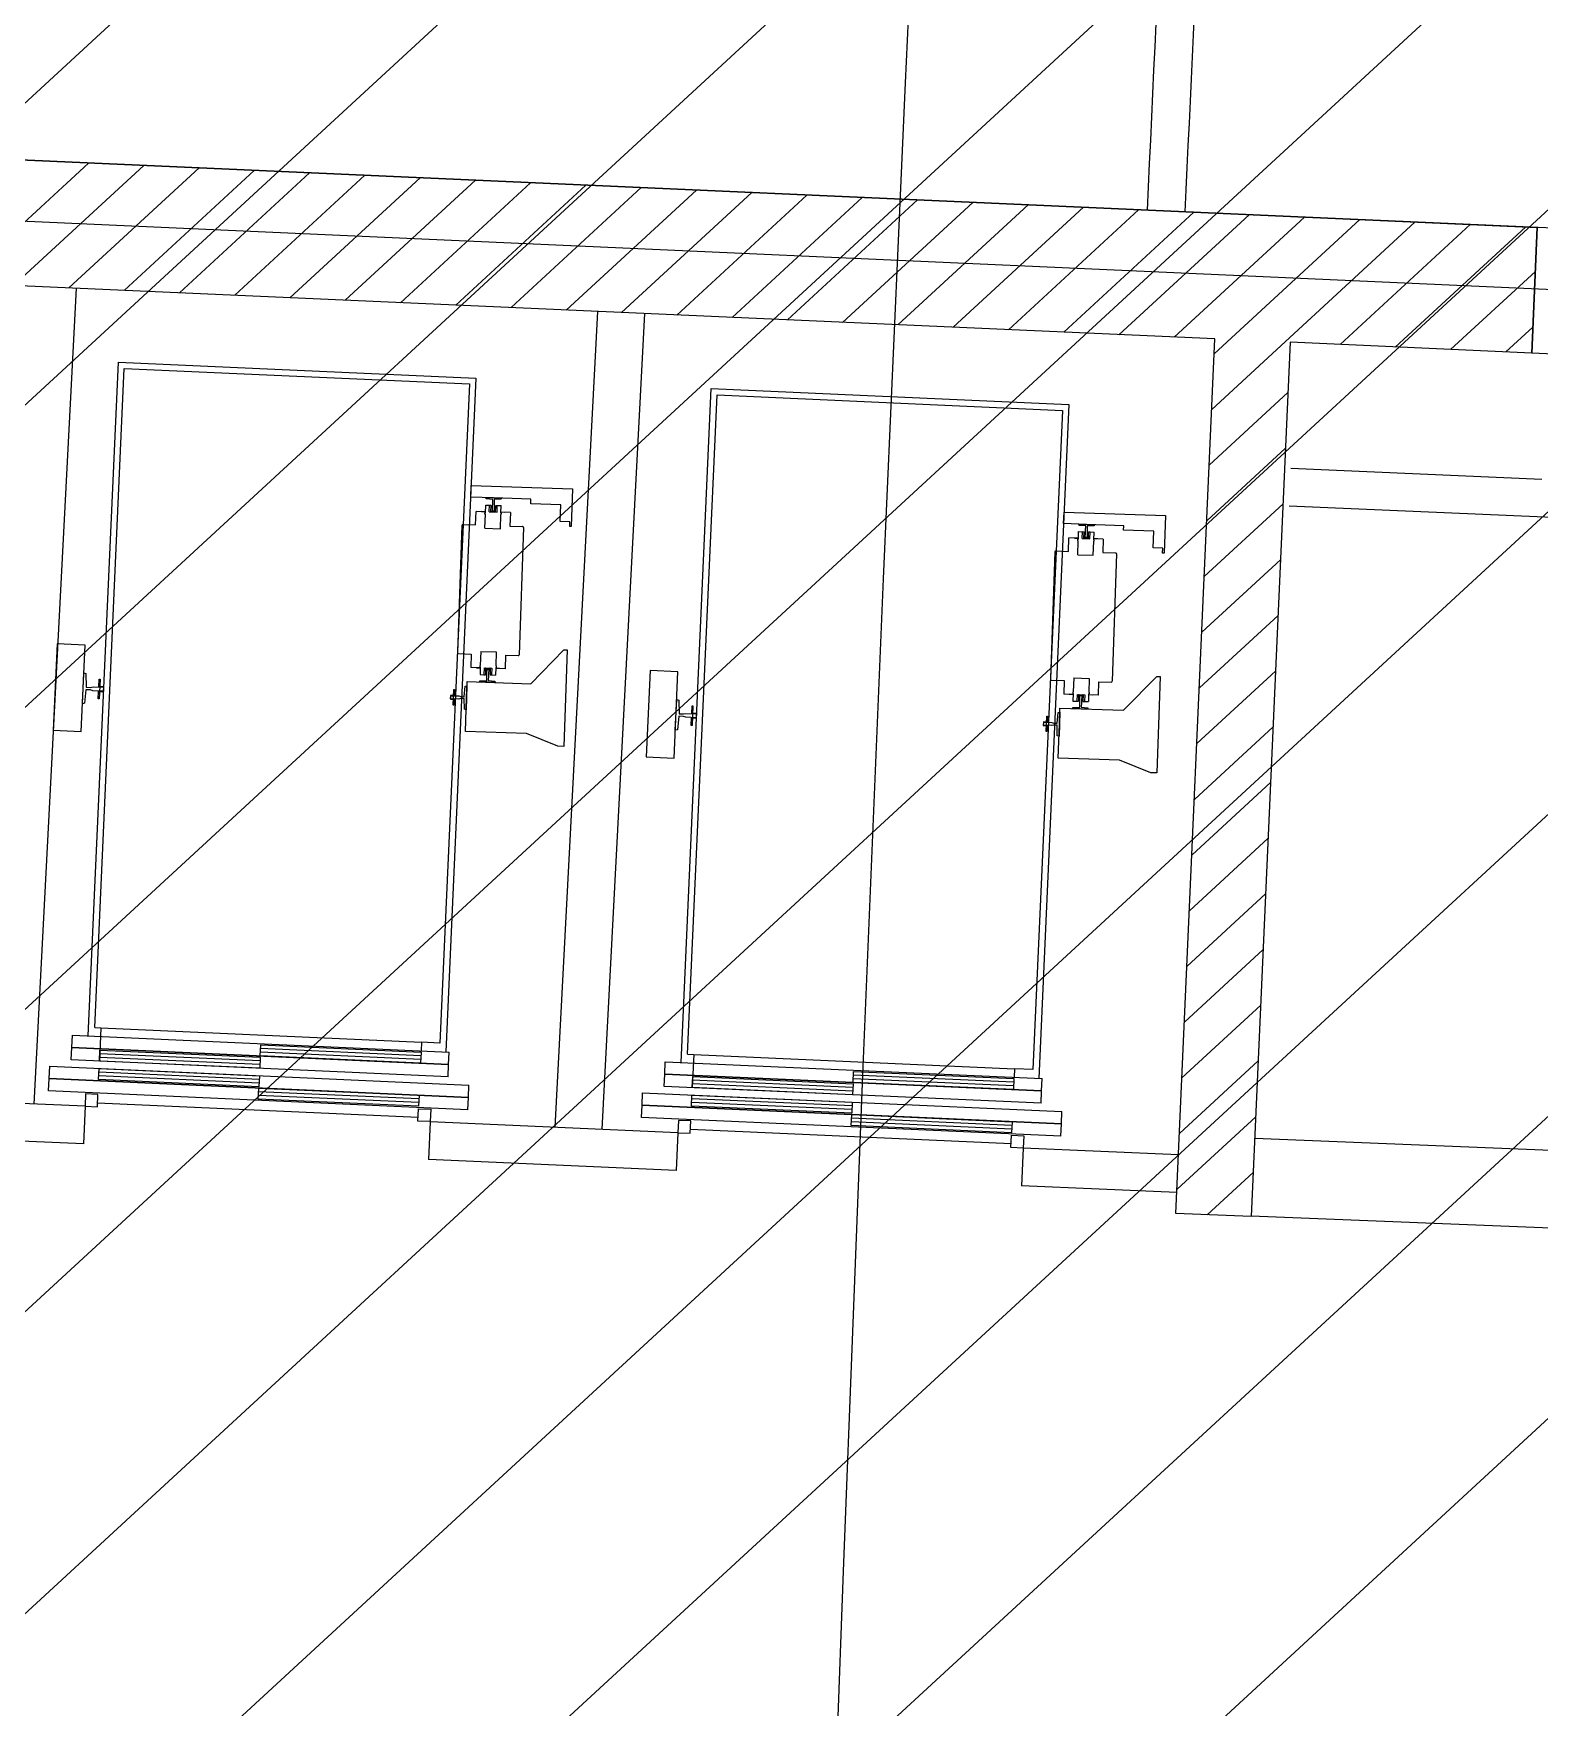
# Model space of a CAD drawing. Extents: x -678889171 to 586587, y -792238163 to 335485.
# Drawn here: x -678781482 to -678776689, y -792023658 to -792018330 of the extents above; entities that cross this region are included whole.
import ezdxf
from ezdxf.enums import TextEntityAlignment as Align

# ---------------------------------------------------------------- set-up
doc = ezdxf.new("R2010")
doc.units = 0
doc.header["$MEASUREMENT"] = 0
for name, color, linetype in [('A-FLOR-PATT', 252, 'Continuous'), ('A-SITE-PATT', 252, 'Continuous'), ('A-WALL', 252, 'Continuous')]:
    doc.layers.add(name, color=color, linetype=linetype)
doc.layers.add('BASEMENT3 LAYOUT$0$HATCH7', color=252, linetype='Continuous', lineweight=15)
doc.styles.add('Ground floor Towers$0$$Bas01-Rname$0$EN-SC', font='swissc.ttf')
doc.styles.add('Ground floor Towers$0$$Bas01-Rname$0$EN-SCL', font='swisscl.ttf')
doc.styles.add('Ground floor Towers$0$04-Ground Floor$0$V2-lower ground$0$LEVEL  FOR LICENSE LOWER GR$0$$LG- LEVEL$0$AR-SR', font='sarb.shx')

# ---------------------------------------------------------------- blocks, each defined once
blk = doc.blocks.new('A$C61C61320')
at = {"layer": 'BASEMENT3 LAYOUT$0$HATCH7'}
h = blk.add_hatch(dxfattribs=at)
h.set_pattern_fill('JIS_WOOD', color=256, scale=1000, style=0)
h.set_pattern_definition([(45, (-95575.72641586163, -175160.5677797335), (-499.9999991609842, 499.9999991609843), [])])
edge = h.paths.add_edge_path()
edge.add_line((-93671.42387769371, -154054.9431899884), (-93352.28011348587, -174711.9075518902))
edge.add_line((-93352.28011348587, -174711.9075518902), (-49398.28305342048, -174321.9428492732))
edge.add_arc((-49194.7644366367, -173977.2776182104), 400.2673467584944, 239.4389137010584, 436.7722825904112)
edge.add_line((-49103.17453308101, -173587.6300358392), (-49353.17453308101, -169321.0603725039))
edge.add_arc((765187.6152318742, -69570.4512780355), 820625.9088071947, 178.5717505264322, 186.9818142228341, ccw=False)
edge.add_line((-55183.34322072996, -49116.28952082794), (-86992.42594180122, -47875.38068783496))
edge.add_line((-86992.42594180116, -47875.38068783496), (-86999.8191618316, -136404.81269691))
edge.add_line((-86999.81916183163, -136404.81269691), (-87007.19406194473, -152784.6622732603))
edge.add_line((-87007.19406194473, -152784.6622732603), (-93671.42387769371, -154054.9431899884))
blk = doc.blocks.new('GR')
at = {"layer": 'A-FLOR-PATT'}
for p, q in [((20600.87945057292, 166144.3437032595), (10779.47042235234, 166182.5791171624)), ((10779.47042235258, 166182.5791171624), (20600.87945057292, 166144.3437032595)), ((19358.46747466386, 166149.1804976543), (13920.57222873695, 166170.3505940113)), ((15586.55313490707, 165763.8616045391), (15984.9920599405, 166162.3136670806)), ((15762.64141488541, 165763.1760808786), (16161.08033991887, 166161.6281434201)), ((15938.72969486375, 165762.490557218), (16337.1686198973, 166160.9426197596)), ((16114.8179748421, 165761.8050335574), (16513.25689987568, 166160.2570960991)), ((16290.90625482044, 165761.1195098968), (16689.34517985408, 166159.5715724386)), ((16466.99453479878, 165760.4339862363), (16865.43345983248, 166158.886048778)), ((16643.08281477712, 165759.7484625757), (17041.52173981085, 166158.2005251175)), ((16819.17109475553, 165759.0629389152), (17217.61001978928, 166157.515001457)), ((16995.25937473387, 165758.3774152547), (17393.69829976768, 166156.8294777965)), ((17171.34765471218, 165757.691891594), (17569.78657974603, 166156.143954136)), ((17347.43593469058, 165757.0063679336), (17745.87485972443, 166155.4584304755)), ((17523.52421466887, 165756.3208442729), (17921.96313970283, 166154.772906815)), ((17699.61249464727, 165755.6353206124), (18098.0514196812, 166154.0873831544)), ((17875.70077462558, 165754.9497969518), (18274.1396996596, 166153.401859494)), ((18051.78905460396, 165754.2642732913), (18450.227979638, 166152.7163358335)), ((18227.87733458227, 165753.5787496307), (18626.31625961635, 166152.0308121729)), ((18403.96561456067, 165752.8932259702), (18802.40453959478, 166151.3452885124)), ((18580.05389453901, 165752.2077023096), (18978.49281957321, 166150.6597648519)), ((18756.14217451733, 165751.5221786491), (19154.58109955155, 166149.9742411914)), ((18932.2304544957, 165750.8366549886), (19330.66937952995, 166149.2887175309)), ((19108.31873447404, 165750.151131328), (19506.75765950835, 166148.6031938703)), ((19284.40701445242, 165749.4656076675), (19682.84593948678, 166147.9176702099)), ((19460.49529443073, 165748.7800840068), (19858.93421946515, 166147.2321465493)), ((21170.51792043413, 166142.1260619203), (19479.06965758651, 166148.7109851466)), ((19589.05329880863, 165523.783107855), (20211.11077942193, 166145.8610992283)), ((19589.74420369128, 165701.2536452196), (20035.02249944356, 166146.5466228888)), ((19988.76031485668, 165746.723693522), (20387.1990594003, 166145.1755755678)), ((20164.84859483509, 165746.0381698615), (20563.28733937873, 166144.4900519073)), ((20599.3118112896, 165744.3467749853), (20600.87945057292, 166144.3437032595)), ((20600.87945057292, 166144.3437032595), (20599.32232854419, 165744.3467340434)), ((-9155, 166070), (35425, 165890)), ((20340.9368748134, 165745.3526462009), (20600.33239125845, 166004.756715552)), ((20517.02515479174, 165744.6671225404), (20599.63684325464, 165827.2815349132)), ((19589.92726568444, 165748.2761965322), (13989.96970194331, 165770.0772125255)), ((19589.92726568444, 165748.2761965322), (13989.96970194329, 165770.0772125255)), ((15962.46424708388, 165762.3981569906), (15932.45928938115, 163162.4952656353)), ((17622.50020719425, 165755.9355239967), (17592.49524949156, 163156.0326326414)), ((17772.50345660176, 165755.3515511357), (17742.49849889911, 163155.4486597805)), ((19579.08007837081, 162961.993728749), (19589.92726568444, 165748.2761965322)), ((19579.08007837081, 162961.993728749), (19589.92726568444, 165748.2761965322)), ((19829.92544698762, 165747.3418672753), (19819.0817571581, 162961.9577870949)), ((19829.92544698762, 165747.3418672753), (19819.0817571581, 162961.9577870949)), ((20599.3118112896, 165744.3467749853), (19829.92544698762, 165747.3418672753)), ((20599.32232854419, 165744.3467340434), (19829.92544698762, 165747.3418672753)), ((22169.34583961654, 165737.573240656), (20599.32232910708, 165744.3467340412)), ((19588.36239392601, 165346.3125704904), (19829.30223878173, 165587.2603597234)), ((16096.74690047685, 163386.1518922534), (16105.61456683738, 165533.276437657)), ((16105.61456683738, 165533.276437657), (17244.89056481417, 165528.5712055063)), ((16116.50316466629, 163413.5705330296), (16125.17613176543, 165513.5526233444)), ((16125.17613176543, 165513.5526233444), (17225.16675050162, 165509.0096405782)), ((17225.16675050162, 165509.0096405782), (17216.49378340245, 163409.0275502634)), ((17244.89056481417, 165528.5712055063), (17236.02289845361, 163381.4466601027)), ((17985.84294823007, 163378.4315653388), (17994.7106145906, 165525.5561107423)), ((17994.7106145906, 165525.5561107423), (19133.98661256739, 165520.8508785916)), ((18005.59921241951, 163405.850206115), (18014.27217951865, 165505.8322964298)), ((18014.27217951865, 165505.8322964298), (19114.26279825484, 165501.2893136636)), ((19133.98661256739, 165520.8508785916), (19125.11894620683, 163373.726333188)), ((19114.26279825484, 165501.2893136636), (19105.58983115567, 163401.3072233487)), ((19587.67148904334, 165168.8420331257), (19828.61133389911, 165409.7898223588)), ((19847.94352446327, 165347.2690650444), (20647.57528470832, 165344.9422882498)), ((17243.47533286379, 165185.9016536143), (17566.45054106087, 165188.2082200391)), ((17243.73843930008, 165149.0603751127), (17243.47533286379, 165185.9016536143)), ((17566.45054106087, 165188.2082200391), (17567.30563697881, 165068.4740649091)), ((19586.98058416069, 164991.3714957611), (19827.92042901641, 165232.3192849941)), ((19847.59434869613, 165227.269573061), (21287.11411032821, 165223.0808435192)), ((17316.80697499485, 165149.5822028781), (17243.73843930008, 165149.0603751127)), ((17291.63210135214, 165149.4024134799), (17341.98184863759, 165149.7619922762)), ((17293.19346526665, 165145.729248398), (17291.63210135214, 165149.4024134799)), ((17314.54057222352, 165144.5000829318), (17293.19346526665, 165145.729248398)), ((17314.23068467704, 165123.4051621592), (17314.64734958555, 165129.5486640733)), ((17314.64734958555, 165129.5486640733), (17314.54057222352, 165144.5000829318)), ((17435.31308750821, 165150.4285285815), (17316.80697499485, 165149.5822028781)), ((17340.47310601034, 165146.0669016578), (17319.14573203621, 165144.5329712364)), ((17319.14573203621, 165144.5329712364), (17319.25250939825, 165129.5815523778)), ((17319.25250939825, 165129.5815523778), (17319.75687645225, 165123.4446281246)), ((17341.98184863759, 165149.7619922762), (17340.47310601034, 165146.0669016578)), ((17435.41833008274, 165135.6920171809), (17435.31308750821, 165150.4285285815)), ((17531.20565418683, 165136.3760939152), (17435.41833008274, 165135.6920171809)), ((17531.58277341217, 165083.5702613963), (17531.20565418683, 165136.3760939152)), ((19132.57138061701, 165178.1813266996), (19455.54658881409, 165180.4878931245)), ((19132.8344870533, 165141.3400481981), (19132.57138061701, 165178.1813266996)), ((19205.90302274807, 165141.8618759634), (19132.8344870533, 165141.3400481981)), ((19180.72814910536, 165141.6820865652), (19231.07789639081, 165142.0416653615)), ((19182.28951301987, 165138.0089214833), (19180.72814910536, 165141.6820865652)), ((19203.63661997674, 165136.7797560172), (19182.28951301987, 165138.0089214833)), ((19203.74339733877, 165121.8283371586), (19203.63661997674, 165136.7797560172)), ((19324.40913526143, 165142.7082016668), (19205.90302274807, 165141.8618759634)), ((19229.56915376356, 165138.3465747432), (19208.24177978943, 165136.8126443217)), ((19208.24177978943, 165136.8126443217), (19208.34855715147, 165121.8612254631)), ((19231.07789639081, 165142.0416653615), (19229.56915376356, 165138.3465747432)), ((19324.51437783596, 165127.9716902662), (19324.40913526143, 165142.7082016668)), ((19420.30170194005, 165128.6557670006), (19324.51437783596, 165127.9716902662)), ((19420.67882116539, 165075.8499344816), (19420.30170194005, 165128.6557670006)), ((19455.54658881409, 165180.4878931245), (19456.40168473203, 165060.7537379944)), ((17292.56623549133, 165104.583243077), (17262.47919138167, 165104.3683728207)), ((17262.78614889069, 165061.3868812355), (17262.47919138167, 165104.3683728207)), ((17280.2858093241, 165104.4955409316), (17292.56623549133, 165104.583243077)), ((17292.56623549133, 165104.583243077), (17280.2858093241, 165104.4955409316)), ((17292.58903804914, 165101.3903322734), (17291.05398477821, 165101.3793695053)), ((17291.08906563637, 165096.4671990385), (17291.05398477821, 165101.3793695053)), ((17292.62411890728, 165096.4781618066), (17291.08906563637, 165096.4671990385)), ((17292.41363375828, 165125.9511846079), (17309.60623039229, 165126.0739676114)), ((17292.58903804914, 165101.3903322734), (17292.41363375828, 165125.9511846079)), ((17292.93984663085, 165052.2686276047), (17292.62411890728, 165096.4781618066)), ((17304.69405992545, 165126.0388867533), (17309.60623039229, 165126.0739676114)), ((17304.84753867993, 165104.5481409607), (17304.69405992545, 165126.0388867533)), ((17304.84753867993, 165104.5481409607), (17329.4083910143, 165104.7235452516)), ((17309.75970914685, 165104.5832218189), (17309.60623039229, 165126.0739676114)), ((17309.75970914685, 165104.5832218189), (17309.60623039229, 165126.0739676114)), ((17310.67955300141, 165104.7561633886), (17312.777149502, 165107.797844884)), ((17321.43317507666, 165107.8596629353), (17312.777149502, 165107.797844884)), ((17312.80701313082, 165107.7980581587), (17321.40331144786, 165107.8594496605)), ((17314.34206640167, 165107.8090209269), (17314.23068467704, 165123.4051621592)), ((17319.86825817694, 165107.8484868924), (17314.34206640167, 165107.8090209269)), ((17319.75687645225, 165123.4446281246), (17319.86825817694, 165107.8484868924)), ((17323.57400047696, 165104.8482506413), (17321.43317507666, 165107.8596629353)), ((17324.34274179294, 165126.179210186), (17341.53533842702, 165126.3019931896)), ((17324.34274179294, 165126.179210186), (17329.25491225984, 165126.2142910442)), ((17324.49622054748, 165104.6884643934), (17324.34274179294, 165126.179210186)), ((17324.49622054748, 165104.6884643934), (17324.34274179294, 165126.179210186)), ((17329.4083910143, 165104.7235452516), (17329.25491225984, 165126.2142910442)), ((17341.71074271786, 165101.7411408552), (17341.53533842702, 165126.3019931896)), ((17371.77498426967, 165105.148921915), (17341.68794016006, 165104.9340516587)), ((17353.96836632722, 165105.0217538042), (17341.68794016006, 165104.9340516587)), ((17341.71074271786, 165101.7411408552), (17343.2457959888, 165101.7521036234)), ((17341.74582357605, 165096.8289703883), (17343.28087684693, 165096.8399331566)), ((17342.06155129962, 165052.6194361865), (17341.74582357605, 165096.8289703883)), ((17343.28087684693, 165096.8399331566), (17343.2457959888, 165101.7521036234)), ((17371.77498426967, 165105.148921915), (17372.08194177871, 165062.1674303298)), ((17562.28383883012, 165083.7895167599), (17531.58277341217, 165083.5702613963)), ((17562.39346651193, 165068.4389840509), (17562.28383883012, 165083.7895167599)), ((19181.66228324455, 165096.8629161624), (19151.57523913489, 165096.648045906)), ((19151.88219664391, 165053.6665543208), (19151.57523913489, 165096.648045906)), ((19169.38185707732, 165096.7752140169), (19181.66228324455, 165096.8629161624)), ((19181.66228324455, 165096.8629161624), (19169.38185707732, 165096.7752140169)), ((19181.68508580236, 165093.6700053588), (19180.15003253143, 165093.6590425907)), ((19180.18511338959, 165088.7468721238), (19180.15003253143, 165093.6590425907)), ((19181.7201666605, 165088.757834892), (19180.18511338959, 165088.7468721238)), ((19181.5096815115, 165118.2308576933), (19198.70227814551, 165118.3536406968)), ((19181.68508580236, 165093.6700053588), (19181.5096815115, 165118.2308576933)), ((19182.03589438407, 165044.5483006901), (19181.7201666605, 165088.757834892)), ((19193.79010767867, 165118.3185598386), (19198.70227814551, 165118.3536406968)), ((19193.94358643315, 165096.8278140461), (19193.79010767867, 165118.3185598386)), ((19193.94358643315, 165096.8278140461), (19218.50443876752, 165097.003218337)), ((19198.85575690007, 165096.8628949042), (19198.70227814551, 165118.3536406968)), ((19198.85575690007, 165096.8628949042), (19198.70227814551, 165118.3536406968)), ((19199.77560075463, 165097.035836474), (19201.87319725522, 165100.0775179694)), ((19210.52922282988, 165100.1393360206), (19201.87319725522, 165100.0775179694)), ((19201.90306088404, 165100.0777312441), (19210.49935920108, 165100.1391227458)), ((19203.32673243026, 165115.6848352446), (19203.74339733877, 165121.8283371586)), ((19203.43811415489, 165100.0886940122), (19203.32673243026, 165115.6848352446)), ((19208.96430593016, 165100.1281599777), (19203.43811415489, 165100.0886940122)), ((19208.34855715147, 165121.8612254631), (19208.85292420548, 165115.72430121)), ((19208.85292420548, 165115.72430121), (19208.96430593016, 165100.1281599777)), ((19212.67004823018, 165097.1279237266), (19210.52922282988, 165100.1393360206)), ((19213.43878954616, 165118.4588832714), (19230.63138618024, 165118.581666275)), ((19213.43878954616, 165118.4588832714), (19218.35096001306, 165118.4939641296)), ((19213.5922683007, 165096.9681374787), (19213.43878954616, 165118.4588832714)), ((19213.5922683007, 165096.9681374787), (19213.43878954616, 165118.4588832714)), ((19218.50443876752, 165097.003218337), (19218.35096001306, 165118.4939641296)), ((19230.80679047108, 165094.0208139406), (19230.63138618024, 165118.581666275)), ((19260.87103202289, 165097.4285950004), (19230.78398791328, 165097.2137247441)), ((19243.06441408044, 165097.3014268895), (19230.78398791328, 165097.2137247441)), ((19230.80679047108, 165094.0208139406), (19232.34184374202, 165094.0317767088)), ((19230.84187132927, 165089.1086434737), (19232.37692460015, 165089.1196062419)), ((19231.15759905284, 165044.8991092718), (19230.84187132927, 165089.1086434737)), ((19232.37692460015, 165089.1196062419), (19232.34184374202, 165094.0317767088)), ((19260.87103202289, 165097.4285950004), (19261.17798953193, 165054.4471034152)), ((19451.37988658334, 165076.0691898453), (19420.67882116539, 165075.8499344816)), ((19451.48951426515, 165060.7186571363), (19451.37988658334, 165076.0691898453)), ((17219.21256153355, 165058.0054320774), (17222.10673233278, 164652.7513685602)), ((17222.26074253901, 165061.0974641556), (17262.78614889069, 165061.3868812355)), ((17292.93984663085, 165052.2686276047), (17342.06155129962, 165052.6194361865)), ((17372.08194177871, 165062.1674303298), (17412.6073481304, 165062.4568474098)), ((17415.69938020853, 165059.4086664043), (17418.59355100782, 164654.1546028871)), ((17567.30563697881, 165068.4740649091), (17562.39346651193, 165068.4389840509)), ((19108.30860928677, 165050.2851051628), (19111.202780086, 164645.0310416455)), ((19111.35679029223, 165053.377137241), (19151.88219664391, 165053.6665543208)), ((19182.03589438407, 165044.5483006901), (19231.15759905284, 165044.8991092718)), ((19261.17798953193, 165054.4471034152), (19301.70339588363, 165054.7365204951)), ((19304.79542796175, 165051.6883394896), (19307.68959876104, 164646.4342759724)), ((19456.40168473203, 165060.7537379944), (19451.48951426515, 165060.7186571363)), ((19586.28967927804, 164813.9009583965), (19827.22952413376, 165054.8487476295)), ((19585.59877439536, 164636.4304210318), (19826.53861925114, 164877.3782102649)), ((17225.19876441095, 164649.7031875548), (17265.72417076266, 164649.9926046347)), ((17265.72417076266, 164649.9926046347), (17266.03112827166, 164607.0111130495)), ((17295.74456124177, 164659.5405987781), (17344.86626591051, 164659.8914073598)), ((17295.74456124177, 164659.5405987781), (17296.06028896532, 164615.3310645762)), ((17344.86626591051, 164659.8914073598), (17345.18199363406, 164615.6818731579)), ((17375.01996365064, 164650.773153729), (17415.54537000239, 164651.062570809)), ((17375.01996365064, 164650.773153729), (17375.32692115968, 164607.7916621439)), ((17458.53991061904, 164563.5600961153), (17559.67374339051, 164675.4258807354)), ((17559.67374339051, 164675.4258807354), (17570.11210563262, 164675.500427559)), ((17570.11210563262, 164675.500427559), (17572.30465926843, 164368.4897733793)), ((19184.84060899499, 164651.8202718634), (19233.96231366373, 164652.1710804451)), ((19184.84060899499, 164651.8202718634), (19185.15633671854, 164607.6107376615)), ((19233.96231366373, 164652.1710804451), (19234.27804138728, 164607.9615462433)), ((19347.63595837226, 164555.8397692006), (19448.76979114373, 164667.7055538208)), ((19448.76979114373, 164667.7055538208), (19459.20815338584, 164667.7801006443)), ((19459.20815338584, 164667.7801006443), (19461.40070702165, 164360.7694464647)), ((19584.90786951271, 164458.9598836671), (19825.84771436846, 164699.9076729002)), ((15947.48449758194, 164628.7055696924), (15946.34875189035, 164353.7079150084)), ((16036.26945466561, 164628.3388860835), (15947.48449758194, 164628.7055696924)), ((16035.13370897406, 164353.3412313994), (16036.26945466561, 164628.3388860835)), ((17296.11817238129, 164607.2259833058), (17266.03112827166, 164607.0111130495)), ((17283.83774621409, 164607.1382811604), (17296.11817238129, 164607.2259833058)), ((17296.11817238129, 164607.2259833058), (17283.83774621409, 164607.1382811604)), ((17296.06028896532, 164615.3310645762), (17294.52523569441, 164615.320101808)), ((17294.52523569441, 164615.320101808), (17294.5603165526, 164610.4079313411)), ((17296.0953698235, 164610.4188941093), (17294.5603165526, 164610.4079313411)), ((17296.0953698235, 164610.4188941093), (17296.27077411435, 164585.8580417749)), ((17308.39772152705, 164607.4364897129), (17332.95857386139, 164607.6118940038)), ((17308.39772152705, 164607.4364897129), (17308.55120028156, 164585.9457439204)), ((17313.30989199389, 164607.4715705712), (17313.46337074841, 164585.9808247786)), ((17313.30989199389, 164607.4715705712), (17313.46337074841, 164585.9808247786)), ((17314.23211206438, 164607.3117843233), (17316.37293746468, 164604.3003720292)), ((17325.02896303939, 164604.3621900805), (17316.37293746468, 164604.3003720292)), ((17316.40280109352, 164604.300585304), (17324.99909941056, 164604.3619768058)), ((17317.93785436443, 164604.3115480722), (17323.46404613962, 164604.3510140376)), ((17318.04923608911, 164588.7154068399), (17317.93785436443, 164604.3115480722)), ((17323.46404613962, 164604.3510140376), (17323.57542786436, 164588.7548728053)), ((17327.12655953992, 164607.403871576), (17325.02896303939, 164604.3621900805)), ((17328.04640339451, 164607.5768131457), (17328.19988214905, 164586.0860673531)), ((17328.04640339451, 164607.5768131457), (17328.19988214905, 164586.0860673531)), ((17332.95857386139, 164607.6118940038), (17333.11205261589, 164586.1211482112)), ((17345.18199363406, 164615.6818731579), (17346.71704690499, 164615.692835926)), ((17345.21707449225, 164610.769702691), (17346.75212776316, 164610.7806654592)), ((17345.21707449225, 164610.769702691), (17345.3924787831, 164586.2088503566)), ((17375.32692115968, 164607.7916621439), (17345.23987705004, 164607.5767918876)), ((17357.52030321722, 164607.664494033), (17345.23987705004, 164607.5767918876)), ((17346.71704690499, 164615.692835926), (17346.75212776316, 164610.7806654592)), ((17836.58054533516, 164620.9852427778), (17835.44479964357, 164345.9875880937)), ((17925.36550241883, 164620.6185591688), (17836.58054533516, 164620.9852427778)), ((17924.22975672728, 164345.6209044847), (17925.36550241883, 164620.6185591688)), ((19114.29481216417, 164641.9828606401), (19154.82021851588, 164642.27227772)), ((19154.82021851588, 164642.27227772), (19155.12717602489, 164599.2907861349)), ((19185.21422013451, 164599.5056563911), (19155.12717602489, 164599.2907861349)), ((19172.93379396731, 164599.4179542457), (19185.21422013451, 164599.5056563911)), ((19185.21422013451, 164599.5056563911), (19172.93379396731, 164599.4179542457)), ((19185.15633671854, 164607.6107376615), (19183.62128344763, 164607.5997748933)), ((19183.62128344763, 164607.5997748933), (19183.65636430582, 164602.6876044265)), ((19185.19141757672, 164602.6985671947), (19183.65636430582, 164602.6876044265)), ((19185.19141757672, 164602.6985671947), (19185.36682186757, 164578.1377148602)), ((19197.49376928027, 164599.7161627983), (19222.05462161461, 164599.8915670892)), ((19197.49376928027, 164599.7161627983), (19197.64724803478, 164578.2254170057)), ((19202.40593974711, 164599.7512436565), (19202.55941850163, 164578.2604978639)), ((19202.40593974711, 164599.7512436565), (19202.55941850163, 164578.2604978639)), ((19203.3281598176, 164599.5914574086), (19205.4689852179, 164596.5800451146)), ((19214.12501079261, 164596.6418631658), (19205.4689852179, 164596.5800451146)), ((19205.49884884674, 164596.5802583893), (19214.09514716379, 164596.6416498912)), ((19207.03390211766, 164596.5912211575), (19212.56009389284, 164596.630687123)), ((19207.14528384234, 164580.9950799252), (19207.03390211766, 164596.5912211575)), ((19212.56009389284, 164596.630687123), (19212.67147561758, 164581.0345458906)), ((19216.22260729314, 164599.6835446614), (19214.12501079261, 164596.6418631658)), ((19217.14245114773, 164599.856486231), (19217.29592990227, 164578.3657404384)), ((19217.14245114773, 164599.856486231), (19217.29592990227, 164578.3657404384)), ((19222.05462161461, 164599.8915670892), (19222.20810036911, 164578.4008212966)), ((19234.27804138728, 164607.9615462433), (19235.81309465821, 164607.9725090114)), ((19234.31312224547, 164603.0493757763), (19235.84817551638, 164603.0603385446)), ((19234.31312224547, 164603.0493757763), (19234.48852653632, 164578.4885234419)), ((19264.4229689129, 164600.0713352292), (19234.33592480326, 164599.8564649729)), ((19246.61635097044, 164599.9441671183), (19234.33592480326, 164599.8564649729)), ((19235.81309465821, 164607.9725090114), (19235.84817551638, 164603.0603385446)), ((19264.11601140386, 164643.0528268144), (19304.64141775561, 164643.3422438943)), ((19264.11601140386, 164643.0528268144), (19264.4229689129, 164600.0713352292)), ((17248.89104663453, 164513.552706068), (17250.49192965968, 164547.3370333496)), ((17250.49192965968, 164547.3370333496), (17256.00715866675, 164548.9115525859)), ((17255.91287886039, 164562.1130107157), (17458.53991061904, 164563.5600961153)), ((17256.28122787121, 164510.5352208135), (17255.91287886039, 164562.1130107157)), ((17256.00715866675, 164548.9115525859), (17256.55529707568, 164472.158889041)), ((17295.82426390379, 164562.3980426883), (17297.33300653104, 164566.0931333067)), ((17346.17401118923, 164562.7576214846), (17295.82426390379, 164562.3980426883)), ((17296.27077411435, 164585.8580417749), (17313.46337074841, 164585.9808247786)), ((17297.33300653104, 164566.0931333067), (17318.66038050518, 164567.6270637282)), ((17308.55120028156, 164585.9457439204), (17313.46337074841, 164585.9808247786)), ((17318.5536031431, 164582.5784825867), (17318.04923608911, 164588.7154068399)), ((17318.66038050518, 164567.6270637282), (17318.5536031431, 164582.5784825867)), ((17323.57542786436, 164588.7548728053), (17323.15876295578, 164582.6113708912)), ((17323.15876295578, 164582.6113708912), (17323.26554031785, 164567.6599520327)), ((17323.26554031785, 164567.6599520327), (17344.6126472747, 164566.4307865666)), ((17328.19988214905, 164586.0860673531), (17345.3924787831, 164586.2088503566)), ((17328.19988214905, 164586.0860673531), (17333.11205261589, 164586.1211482112)), ((17344.6126472747, 164566.4307865666), (17346.17401118923, 164562.7576214846)), ((19145.00892661361, 164554.392683801), (19347.63595837226, 164555.8397692006)), ((19145.37727562443, 164502.8148938988), (19145.00892661361, 164554.392683801)), ((19184.92031165701, 164554.6777157736), (19186.42905428426, 164558.372806392)), ((19235.27005894245, 164555.0372945699), (19184.92031165701, 164554.6777157736)), ((19185.36682186757, 164578.1377148602), (19202.55941850163, 164578.2604978639)), ((19186.42905428426, 164558.372806392), (19207.7564282584, 164559.9067368135)), ((19197.64724803478, 164578.2254170057), (19202.55941850163, 164578.2604978639)), ((19207.64965089632, 164574.8581556721), (19207.14528384234, 164580.9950799252)), ((19207.7564282584, 164559.9067368135), (19207.64965089632, 164574.8581556721)), ((19212.67147561758, 164581.0345458906), (19212.254810709, 164574.8910439766)), ((19212.254810709, 164574.8910439766), (19212.36158807107, 164559.939625118)), ((19212.36158807107, 164559.939625118), (19233.70869502792, 164558.7104596519)), ((19217.29592990227, 164578.3657404384), (19234.48852653632, 164578.4885234419)), ((19217.29592990227, 164578.3657404384), (19222.20810036911, 164578.4008212966)), ((19233.70869502792, 164558.7104596519), (19235.27005894245, 164555.0372945699)), ((16035.49877008924, 164441.7333346907), (16035.90439355048, 164539.9467827921)), ((16035.90439355048, 164539.9467827921), (16042.96764934458, 164537.9533089409)), ((16042.96764934458, 164537.9533089409), (16045.14629777604, 164494.7296568132)), ((16045.14629777604, 164494.7296568132), (16059.28903430266, 164494.6712470347)), ((16059.28903430266, 164494.6712470347), (16067.15584511381, 164496.9959199123)), ((16067.15584511381, 164496.9959199123), (16100.15556367594, 164496.8596304293)), ((16085.62484083843, 164498.0982240788), (16085.72381296301, 164522.0623054155)), ((16101.33899253468, 164498.033324325), (16085.62484083843, 164498.0982240788)), ((16085.72381296301, 164522.0623054155), (16088.47378950981, 164522.0509479586)), ((16088.47378950981, 164522.0509479586), (16088.21419049461, 164459.1943411736)), ((16100.15556367594, 164496.8596304293), (16100.10364387287, 164484.2883090723)), ((16101.27733776856, 164483.1048802136), (16101.33899253468, 164498.033324325)), ((17217.24921627131, 164516.0899689312), (17204.96879010411, 164516.0022667857)), ((17204.96879010411, 164516.0022667857), (17205.05210714229, 164504.3358619268)), ((17205.05210714229, 164504.3358619268), (17217.33253330949, 164504.4235640723)), ((17205.89639972756, 164515.0878124841), (17231.68529467865, 164515.2719869894)), ((17205.96656144391, 164505.2634715503), (17205.89639972756, 164515.0878124841)), ((17231.75545639502, 164505.4476460557), (17205.96656144391, 164505.2634715503)), ((17214.96639592027, 164534.8022709607), (17217.11547049954, 164534.8176188361)), ((17215.31720450201, 164485.6805662919), (17214.96639592027, 164534.8022709607)), ((17217.11547049954, 164534.8176188361), (17217.24921627131, 164516.0899689312)), ((17217.33253330949, 164504.4235640723), (17217.46627908126, 164485.6959141673)), ((17231.68529467865, 164515.2719869894), (17237.83866308405, 164513.4737741371)), ((17237.88251415676, 164507.3335610535), (17231.75545639502, 164505.4476460557)), ((17237.83866308405, 164513.4737741371), (17248.89104663453, 164513.552706068)), ((17248.93489770724, 164507.4124929844), (17237.88251415676, 164507.3335610535)), ((17251.01814253228, 164473.6544763464), (17248.93489770724, 164507.4124929844)), ((17257.04862164376, 164403.0814918505), (17256.28122787121, 164510.5352208135)), ((17924.59481784246, 164434.013007776), (17925.0004413037, 164532.2264558774)), ((17925.0004413037, 164532.2264558774), (17932.0636970978, 164530.2329820262)), ((17932.0636970978, 164530.2329820262), (17934.24234552927, 164487.0093298985)), ((17948.38508205589, 164486.9509201201), (17956.25189286703, 164489.2755929976)), ((17956.25189286703, 164489.2755929976), (17989.25161142916, 164489.1393035146)), ((17974.72088859166, 164490.3778971641), (17974.81986071623, 164514.3419785009)), ((17990.43504028791, 164490.3129974103), (17974.72088859166, 164490.3778971641)), ((17974.81986071623, 164514.3419785009), (17977.56983726303, 164514.3306210439)), ((17977.56983726303, 164514.3306210439), (17977.31023824783, 164451.474014259)), ((17990.37338552178, 164475.3845532989), (17990.43504028791, 164490.3129974103)), ((19106.34526402453, 164508.3696420165), (19094.06483785733, 164508.2819398711)), ((19094.06483785733, 164508.2819398711), (19094.14815489551, 164496.6155350122)), ((19094.14815489551, 164496.6155350122), (19106.42858106271, 164496.7032371576)), ((19094.99244748078, 164507.3674855694), (19120.78134243187, 164507.5516600748)), ((19095.06260919713, 164497.5431446356), (19094.99244748078, 164507.3674855694)), ((19120.85150414824, 164497.7273191411), (19095.06260919713, 164497.5431446356)), ((19104.06244367349, 164527.081944046), (19106.21151825276, 164527.0972919214)), ((19104.41325225524, 164477.9602393773), (19104.06244367349, 164527.081944046)), ((19106.21151825276, 164527.0972919214), (19106.34526402453, 164508.3696420165)), ((19106.42858106271, 164496.7032371576), (19106.56232683448, 164477.9755872526)), ((19120.78134243187, 164507.5516600748), (19126.93471083727, 164505.7534472225)), ((19126.97856190998, 164499.6132341389), (19120.85150414824, 164497.7273191411)), ((19126.93471083727, 164505.7534472225), (19137.98709438775, 164505.8323791533)), ((19138.03094546046, 164499.6921660698), (19126.97856190998, 164499.6132341389)), ((19137.98709438775, 164505.8323791533), (19139.5879774129, 164539.6167064349)), ((19140.1141902855, 164465.9341494318), (19138.03094546046, 164499.6921660698)), ((19139.5879774129, 164539.6167064349), (19145.10320641997, 164541.1912256713)), ((19145.10320641997, 164541.1912256713), (19145.6513448289, 164464.4385621264)), ((19146.14466939698, 164395.3611649359), (19145.37727562443, 164502.8148938988)), ((19584.21696463009, 164281.4893463026), (19825.15680948584, 164522.4371355356)), ((16042.57825082175, 164443.6683987634), (16035.49877008924, 164441.7333346907)), ((16045.11384789913, 164486.872580965), (16042.57825082175, 164443.6683987634)), ((16059.25658442575, 164486.8141711867), (16045.11384789913, 164486.872580965)), ((16067.10392531078, 164484.4245985553), (16059.25658442575, 164486.8141711867)), ((16100.10364387287, 164484.2883090723), (16067.10392531078, 164484.4245985553)), ((16085.46421394777, 164459.2056986306), (16085.56318607231, 164483.1697799674)), ((16088.21419049461, 164459.1943411736), (16085.46421394777, 164459.2056986306)), ((16085.56318607231, 164483.1697799674), (16101.27733776856, 164483.1048802136)), ((17217.46627908126, 164485.6959141673), (17215.31720450201, 164485.6805662919)), ((17256.55529707568, 164472.158889041), (17251.01814253228, 164473.6544763464)), ((17931.67429857497, 164435.9480718488), (17924.59481784246, 164434.013007776)), ((17934.20989565235, 164479.1522540504), (17931.67429857497, 164435.9480718488)), ((17948.35263217897, 164479.093844272), (17934.20989565235, 164479.1522540504)), ((17934.24234552927, 164487.0093298985), (17948.38508205589, 164486.9509201201)), ((17956.199973064, 164476.7042716406), (17948.35263217897, 164479.093844272)), ((17989.19969162609, 164476.5679821576), (17956.199973064, 164476.7042716406)), ((17974.56026170099, 164451.4853717159), (17974.65923382553, 164475.4494530527)), ((17977.31023824783, 164451.474014259), (17974.56026170099, 164451.4853717159)), ((17974.65923382553, 164475.4494530527), (17990.37338552178, 164475.3845532989)), ((17989.25161142916, 164489.1393035146), (17989.19969162609, 164476.5679821576)), ((19106.56232683448, 164477.9755872526), (19104.41325225524, 164477.9602393773)), ((19145.6513448289, 164464.4385621264), (19140.1141902855, 164465.9341494318)), ((17451.69337639368, 164404.4715708557), (17257.04862164376, 164403.0814918505)), ((17553.26999870928, 164368.3538350539), (17451.69337639368, 164404.4715708557)), ((19340.7894241469, 164396.751243941), (19146.14466939698, 164395.3611649359)), ((19442.3660464625, 164360.6335081392), (19340.7894241469, 164396.751243941)), ((15946.34875189035, 164353.7079150084), (16035.13370897406, 164353.3412313994)), ((17572.30465926843, 164368.4897733793), (17553.26999870928, 164368.3538350539)), ((17835.44479964357, 164345.9875880937), (17924.22975672728, 164345.6209044847)), ((19461.40070702165, 164360.7694464647), (19442.3660464625, 164360.6335081392)), ((19583.52605974744, 164104.018808938), (19824.46590460319, 164344.966598171)), ((19582.83515486473, 163926.5482715733), (19823.77499972045, 164167.4960608063)), ((19582.14424998211, 163749.0777342086), (19823.08409483783, 163990.0255234417)), ((19581.45334509943, 163571.607196844), (19822.39318995521, 163812.5549860771)), ((19580.76244021681, 163394.1366594794), (19821.70228507259, 163635.0844487124)), ((19580.07153533417, 163216.6661221147), (19821.01138018988, 163457.6139113478)), ((16046.29936566153, 163347.074192225), (16046.46161504603, 163386.3595714656)), ((16046.46161504603, 163386.3595714656), (17247.02280463809, 163381.401230275)), ((16116.50316466629, 163413.5705330296), (16136.14585428368, 163413.4894083373)), ((16136.14585428368, 163413.4894083373), (16135.70778094553, 163307.4188843878)), ((16136.14585428368, 163413.4894083373), (17157.56571453877, 163409.2709243401)), ((16646.57996045755, 163344.5950216298), (16646.72598490362, 163379.9518629463)), ((16646.72598490362, 163379.9518629463), (17157.43591503114, 163377.8426209477)), ((17157.43591503114, 163377.8426209477), (17157.28989058509, 163342.4857796312)), ((17157.56571453877, 163409.2709243401), (17157.45213996957, 163381.7711588717)), ((17216.49378340245, 163409.0275502634), (17157.56571453877, 163409.2709243401)), ((17246.86055525358, 163342.1158510342), (17247.02280463812, 163381.4012302748)), ((17935.39541341475, 163339.3538653103), (17935.55766279926, 163378.6392445509)), ((17935.55766279926, 163378.6392445509), (19136.11885239131, 163373.6809033604)), ((18005.59921241951, 163405.850206115), (18025.24190203691, 163405.7690814227)), ((18025.24190203691, 163405.7690814227), (18024.80382869875, 163299.6985574731)), ((18025.24190203691, 163405.7690814227), (19046.66176229199, 163401.5505974255)), ((18535.67600821077, 163336.8746947151), (18535.82203265684, 163372.2315360316)), ((18535.82203265684, 163372.2315360316), (19046.53196278436, 163370.122294033)), ((19046.66176229199, 163401.5505974255), (19046.54818772279, 163374.0508319571)), ((19105.58983115567, 163401.3072233487), (19046.66176229199, 163401.5505974255)), ((19135.9566030068, 163334.3955241196), (19136.11885239134, 163373.6809033602)), ((16046.13711627703, 163307.7888129844), (16046.29936566153, 163347.074192225)), ((17246.86055525357, 163342.1158510345), (16046.29936566153, 163347.074192225)), ((16046.29936566153, 163347.074192225), (17246.86055525357, 163342.1158510345)), ((16135.70778094553, 163307.4188843878), (16135.8538053916, 163342.7757257043)), ((16646.46638588841, 163317.0952561614), (16135.75645576086, 163319.20449816)), ((16646.51506070376, 163328.8808699335), (16135.80513057625, 163330.9901119321)), ((16135.8538053916, 163342.7757257043), (16646.56373551911, 163340.6664837057)), ((16646.56373551911, 163340.6664837057), (16646.41771107302, 163305.3096423892)), ((17157.28989058509, 163342.4857796312), (16646.57996045755, 163344.5950216298)), ((17157.33856540044, 163354.2713934033), (16646.6286352729, 163356.3806354019)), ((17157.38724021576, 163366.0570071755), (16646.67731008829, 163368.1662491741)), ((17246.69830586903, 163302.8304717937), (17246.86055525358, 163342.1158510342)), ((17935.23316403025, 163300.0684860697), (17935.39541341475, 163339.3538653103)), ((19135.95660300679, 163334.3955241198), (17935.39541341475, 163339.3538653103)), ((17935.39541341475, 163339.3538653103), (19135.95660300679, 163334.3955241198)), ((18024.80382869875, 163299.6985574731), (18024.94985314482, 163335.0553987897)), ((18535.61110845698, 163321.1605430189), (18024.90117832947, 163323.2697850175)), ((18024.94985314482, 163335.0553987897), (18535.65978327233, 163332.946156791)), ((18535.65978327233, 163332.946156791), (18535.51375882624, 163297.5893154745)), ((19046.38593833831, 163334.7654527165), (18535.67600821077, 163336.8746947151)), ((19046.43461315366, 163346.5510664886), (18535.72468302612, 163348.6603084873)), ((19046.48328796898, 163358.3366802608), (18535.77335784151, 163360.4459222594)), ((19046.53196278436, 163370.122294033), (19046.38593833831, 163334.7654527165)), ((19135.79435362225, 163295.110144879), (19135.9566030068, 163334.3955241196)), ((15978.30666496798, 163245.2112751409), (15978.46891435253, 163284.4966543815)), ((15978.46891435253, 163284.4966543815), (17314.17180853211, 163278.9801753082)), ((17246.69830586905, 163302.8304717939), (16046.13711627703, 163307.7888129844)), ((16135.46440686878, 163248.4908155269), (16135.61043131484, 163283.8476568434)), ((16646.27168662699, 163269.9528010727), (16135.56175649948, 163272.0620430713)), ((16135.61043131484, 163283.8476568434), (16646.32036144236, 163281.7384148448)), ((16646.41771107302, 163305.3096423892), (16135.70778094553, 163307.4188843878)), ((16646.32036144236, 163281.7384148448), (16646.17433699626, 163246.3815735283)), ((17314.00955914765, 163239.6947960674), (17314.17180853212, 163278.980175308)), ((17867.4027127212, 163237.4909482262), (17867.56496210575, 163276.7763274668)), ((17867.56496210575, 163276.7763274668), (19203.26785628533, 163271.2598483935)), ((19135.79435362227, 163295.1101448792), (17935.23316403025, 163300.0684860697)), ((18024.560454622, 163240.7704886123), (18024.70647906806, 163276.1273299288)), ((18535.36773438022, 163262.232474158), (18024.6578042527, 163264.3417161566)), ((18024.70647906806, 163276.1273299288), (18535.41640919558, 163274.0180879302)), ((18535.51375882624, 163297.5893154745), (18024.80382869875, 163299.6985574731)), ((18535.56243364163, 163309.3749292467), (18024.85250351408, 163311.4841712453)), ((18535.41640919558, 163274.0180879302), (18535.27038474948, 163238.6612466137)), ((19203.10560690087, 163231.9744691527), (19203.26785628534, 163271.2598483933)), ((19579.38063045152, 163039.1955847501), (19820.32047530724, 163280.1433739832)), ((15978.1444155835, 163205.9258959003), (15978.30666496798, 163245.2112751409)), ((15978.30666496798, 163245.2112751409), (17314.00955914765, 163239.6947960676)), ((17314.00955914765, 163239.6947960676), (15978.30666496798, 163245.2112751409)), ((16646.17433699626, 163246.3815735283), (16135.46440686878, 163248.4908155269)), ((16646.22301181164, 163258.1671873005), (16135.51308168412, 163260.2764292991)), ((16646.0120876118, 163207.0961942877), (16646.15811205781, 163242.4530356042)), ((17156.77069255463, 163216.7725660613), (16646.06076242714, 163218.8818080599)), ((17156.81936736999, 163228.5581798335), (16646.10943724247, 163230.6674218321)), ((16646.15811205781, 163242.4530356042), (17156.86804218535, 163240.3437936057)), ((17156.86804218535, 163240.3437936057), (17156.72201773928, 163204.9869522891)), ((17313.84730976311, 163200.4094168268), (17314.00955914765, 163239.6947960674)), ((17867.24046333672, 163198.2055689856), (17867.4027127212, 163237.4909482262)), ((17867.4027127212, 163237.4909482262), (19203.10560690087, 163231.974469153)), ((19203.10560690087, 163231.974469153), (17867.4027127212, 163237.4909482262)), ((18535.27038474948, 163238.6612466137), (18024.560454622, 163240.7704886123)), ((18535.31905956486, 163250.4468603858), (18024.60912943734, 163252.5561023845)), ((18535.10813536502, 163199.3758673731), (18535.25415981103, 163234.7327086896)), ((19045.86674030785, 163209.0522391467), (18535.15681018036, 163211.1614811452)), ((19045.91541512321, 163220.8378529188), (18535.20548499569, 163222.9470949174)), ((18535.25415981103, 163234.7327086896), (19045.96408993857, 163232.623466691)), ((19045.96408993857, 163232.623466691), (19045.8180654925, 163197.2666253745)), ((19202.94335751633, 163192.6890899122), (19203.10560690087, 163231.9744691527)), ((19820.05433497998, 163211.7807555123), (20934.08492667323, 163211.7807555123)), ((16095.8206543457, 163161.8592887213), (15485.41233339401, 163164.2356498662)), ((17313.84730976312, 163200.4094168271), (15978.1444155835, 163205.9258959003)), ((16095.8206543457, 163161.8592887213), (16095.35348971727, 163041.8601980697)), ((16095.98432836678, 163201.5106098227), (16095.82207898227, 163162.2252305821)), ((16095.82207898227, 163162.2252305821), (16135.10745822285, 163162.0629811976)), ((16135.26970760737, 163201.3483604382), (16095.98432836678, 163201.5106098227)), ((16135.10745822285, 163162.0629811976), (16135.26970760737, 163201.3483604382)), ((17156.57599329322, 163169.6301109726), (16135.15613303822, 163173.8485949698)), ((17156.72201773928, 163204.9869522891), (16646.0120876118, 163207.0961942877)), ((17156.52731847789, 163157.8444972004), (17156.68956786238, 163197.129876441)), ((17195.81269771849, 163157.6822478159), (17156.52731847789, 163157.8444972004)), ((17156.68956786238, 163197.129876441), (17195.97494710295, 163196.9676270565)), ((17195.81228777294, 163157.5769464142), (17195.34512314451, 163037.5778557626)), ((17984.91812673549, 163154.5049036675), (17195.81228777294, 163157.5769464142)), ((17195.97494710295, 163196.9676270565), (17195.81269771849, 163157.6822478159)), ((19202.94335751635, 163192.6890899124), (17867.24046333672, 163198.2055689856)), ((17985.08037612, 163193.7902829081), (17984.91812673549, 163154.5049036675)), ((18024.36575536059, 163193.6280335236), (17985.08037612, 163193.7902829081)), ((18024.20350597607, 163154.342654283), (18024.36575536059, 163193.6280335236)), ((19045.67204104644, 163161.909784058), (18024.25218079143, 163166.1282680552)), ((19045.8180654925, 163197.2666253745), (18535.10813536502, 163199.3758673731)), ((19045.62336623111, 163150.1241702858), (19045.7856156156, 163189.4095495263)), ((19045.7856156156, 163189.4095495263), (19085.07099485617, 163189.2473001419)), ((19085.07099485617, 163189.2473001419), (19084.90874547171, 163149.9619209013)), ((17984.91812673549, 163154.5049036675), (17984.45096210706, 163034.5058130159)), ((17984.91812673549, 163154.5049036675), (18024.20350597607, 163154.342654283)), ((19084.90874547171, 163149.9619209013), (19045.62336623111, 163150.1241702858)), ((19084.90976016274, 163150.2225613604), (19084.44259553431, 163030.2234707088)), ((19579.80536540179, 163148.2958990809), (19084.90976016274, 163150.2225613604)), ((19678.92345208532, 162961.9620788536), (19819.62957042459, 163102.6728366185)), ((16095.35348971727, 163041.8601980697), (15484.94516876558, 163044.2365592146)), ((17984.45096210706, 163034.5058130159), (17195.34512314451, 163037.5778557626)), ((19579.33820077336, 163028.2968084293), (19084.44259553431, 163030.2234707088)), ((19819.0817571581, 162961.9577870949), (19579.08007837081, 162961.993728749)), ((19819.0817571581, 162961.9577870949), (19579.08007837081, 162961.993728749)), ((19819.09234464647, 162964.6773615232), (20934.08492667332, 162964.6773615237))]:
    blk.add_line(p, q, dxfattribs=at)
for centre, radius, start, end in [((632160.654919429, 163506.251165366), 618245.8226879981, 171.0764646735087, 189.9103746877842), ((632160.654919429, 163506.251165366), 613595.8226879981, 171.0737824436527, 189.9862451256833), ((-751168.9199291778, 171581.997673448), 770546.5835917296, 359.5960269107106, 359.7729046168017), ((-534579.6801270492, 169703.3237793778), 554070.185784198, 359.6324189231943, 359.8659413002434), ((17311.12283964009, 165107.1719778054), 2.456147866184666, 236.1803114401866, 259.6022548936323), ((17310.20838533846, 165106.2443681819), 1.228073933092333, 248.384864930209, 263.631785749386), ((17323.09625515308, 165107.2574873972), 2.456147866184666, 281.2161006422543, 304.6380440951025), ((19200.21888739332, 165099.4516508907), 2.456147866184666, 236.1803114401866, 259.6022548936323), ((19199.30443309168, 165098.5240412673), 1.228073933092333, 248.384864930209, 263.631785749386), ((19212.1923029063, 165099.5371604825), 2.456147866184666, 281.2161006422543, 304.6380440951025), ((17222.28266807535, 165058.0273576138), 3.070184832730832, 90.40917776659809, 180.4091777663897), ((17412.62927366677, 165059.386740868), 3.070184832730832, 0.4091777663896524, 90.40917776659809), ((19111.37871582857, 165050.3070306992), 3.070184832730832, 90.40917776659809, 180.4091777663897), ((19301.72532141999, 165051.6664139534), 3.070184832730832, 0.4091777663896524, 90.40917776659809), ((17225.17683887459, 164652.7732940965), 3.070184832730832, 180.4091777663897, 270.4091777665981), ((17415.52344446603, 164654.1326773507), 3.070184832730832, 270.4091777665981, 0.4091777663896524), ((17313.7822477648, 164605.817001869), 1.228073933092333, 97.18656978546812, 112.4334906050446), ((17314.70985738826, 164604.9025475674), 2.456147866184666, 101.2161006422543, 124.6380440951025), ((17326.68327290124, 164604.9880571592), 2.456147866184666, 56.18031144018659, 79.60225489363238), ((19114.27288662781, 164645.0529671819), 3.070184832730832, 180.4091777663897, 270.4091777665981), ((19202.87829551802, 164598.0966749543), 1.228073933092333, 97.18656978546812, 112.4334906050446), ((19203.80590514148, 164597.1822206527), 2.456147866184666, 101.2161006422543, 124.6380440951025), ((19215.77932065446, 164597.2677302445), 2.456147866184666, 56.18031144018659, 79.60225489363238), ((19304.61949221925, 164646.4123504361), 3.070184832730832, 270.4091777665981, 0.4091777663896524)]:
    blk.add_arc(centre, radius, start, end, dxfattribs=at)
at = {"layer": 'A-FLOR-PATT', "style": 'Ground floor Towers$0$04-Ground Floor$0$V2-lower ground$0$LEVEL  FOR LICENSE LOWER GR$0$$LG- LEVEL$0$AR-SR', "flags": 12}
for tag, p in [('L', (30296.07288644527, 72859.53473235783)), ('P', (30237.50458115668, 72203.99769414036))]:
    blk.add_attdef(tag, text='', height=500, dxfattribs=at).set_placement(p, align=Align.RIGHT)
at = {"layer": 'A-FLOR-PATT'}
for tag, p, height, style in [('N', (85492.25876324323, 56633.4995742733), 250, 'Ground floor Towers$0$$Bas01-Rname$0$EN-SC'), ('N', (89389.48149106537, 56633.4995742733), 250, 'Ground floor Towers$0$$Bas01-Rname$0$EN-SC'), ('N', (94597.61363499537, 56633.4995742733), 250, 'Ground floor Towers$0$$Bas01-Rname$0$EN-SC'), ('AN', (85922.66280553787, 56313.08159666645), 200, 'Ground floor Towers$0$$Bas01-Rname$0$EN-SCL'), ('AN', (89819.88553336001, 56313.08159666645), 200, 'Ground floor Towers$0$$Bas01-Rname$0$EN-SCL'), ('AN', (95028.01767729002, 56313.08159666645), 200, 'Ground floor Towers$0$$Bas01-Rname$0$EN-SCL'), ('SN', (85299.47460008037, 56025.08594095582), 200, 'Ground floor Towers$0$$Bas01-Rname$0$EN-SCL'), ('SN', (89196.69732790251, 56025.08594095582), 200, 'Ground floor Towers$0$$Bas01-Rname$0$EN-SCL'), ('SN', (94404.82947183252, 56025.08594095582), 200, 'Ground floor Towers$0$$Bas01-Rname$0$EN-SCL'), ('F', (85927.04975899268, 56008.67972904726), 200, 'Ground floor Towers$0$$Bas01-Rname$0$EN-SCL'), ('F', (89824.27248681482, 56008.67972904726), 200, 'Ground floor Towers$0$$Bas01-Rname$0$EN-SCL'), ('F', (95032.40463074483, 56008.67972904726), 200, 'Ground floor Towers$0$$Bas01-Rname$0$EN-SCL')]:
    blk.add_attdef(tag, p, '', height=height, dxfattribs=dict(at, style=style))
at = {"layer": 'A-FLOR-PATT', "style": 'Ground floor Towers$0$$Bas01-Rname$0$EN-SCL', "width": 0.8}
for p in [(85305.16036184286, 56295.1433535593), (89202.383089665, 56295.1433535593), (94410.51523359501, 56295.1433535593)]:
    blk.add_attdef('FN', p, '', height=250, dxfattribs=at)

msp = doc.modelspace()

# ---------------------------------------------------------------- block references
at = {"layer": 'A-SITE-PATT', "rotation": 357.6731745000001}
msp.add_blockref('A$C61C61320', (-678706236.4347705, -791940527.995869, -212772), dxfattribs=at)

# ---------------------------------------------------------------- next in the draw order: block references
at = {"layer": 'A-WALL', "rotation": 357.6731745000001}
msp.add_blockref('GR', (-678804025.0995113, -792184118.4910543, -212772), dxfattribs=at)

doc.saveas('drawing.dxf')
